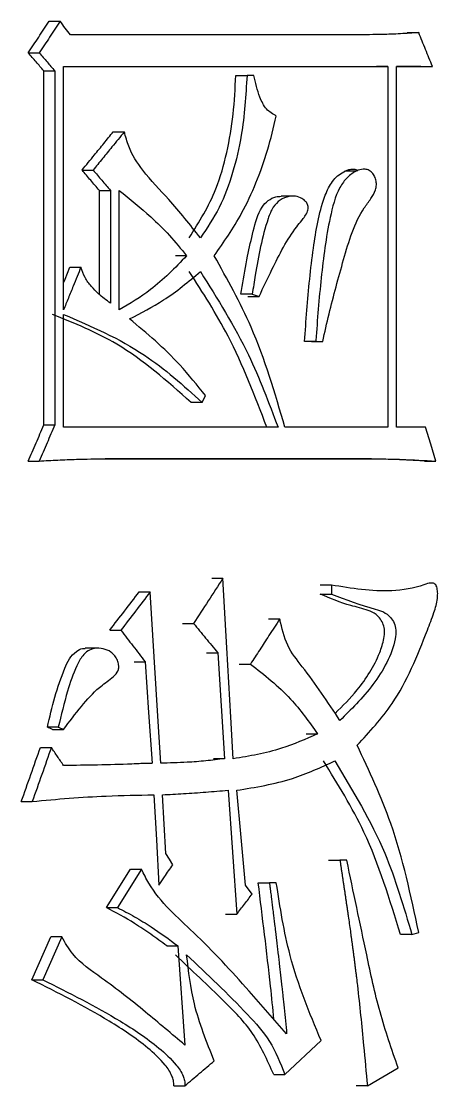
# Model space of a CAD drawing. Header units: millimetres. Extents: x 2278 to 4715, y 679 to 2402.
# Drawn here: x 3382.05 to 3384.04, y 975.2 to 980.3 of the extents above; entities that cross this region are included whole.
import ezdxf

# ---------------------------------------------------------------- set-up
doc = ezdxf.new("R2010")
doc.units = ezdxf.units.MM

msp = doc.modelspace()

# ---------------------------------------------------------------- linework, layer by layer
at = {"color": 7, "linetype": 'Continuous', "lineweight": 25}
for p, q in [((3382.1808, 980.304), (3382.2333, 980.304)), ((3383.6564, 980.2391), (3382.2833, 980.2391)), ((3383.897, 980.25), (3383.9517, 980.25)), ((3382.0809, 980.1526), (3382.1333, 980.1526)), ((3382.1558, 980.0661), (3382.2084, 980.0661)), ((3382.1558, 978.3677), (3382.1558, 980.0661)), ((3382.2084, 980.0661), (3382.2084, 978.3677)), ((3382.25, 980.0877), (3383.8042, 980.0877)), ((3382.25, 978.9194), (3382.25, 980.0877)), ((3383.8042, 980.0877), (3383.7497, 980.0877)), ((3383.8042, 980.0877), (3383.8042, 978.3569)), ((3383.8452, 980.0877), (3384.0172, 980.0877)), ((3383.8452, 978.3569), (3383.8452, 980.0877)), ((3383.9624, 980.0877), (3383.8452, 980.0877)), ((3383.9625, 980.0877), (3384.0172, 980.0877)), ((3383.0755, 980.0444), (3383.1292, 980.0444)), ((3383.1622, 980.0444), (3383.1292, 980.0444)), ((3382.4884, 979.7743), (3382.5414, 979.7743)), ((3382.3388, 979.5901), (3382.3915, 979.5901)), ((3383.6526, 979.5853), (3383.5979, 979.5853)), ((3382.4218, 978.9935), (3382.4218, 979.4927)), ((3382.4747, 979.4927), (3382.4747, 978.9519)), ((3382.5162, 978.9195), (3382.5162, 979.4927)), ((3383.3469, 979.4659), (3383.2926, 979.4659)), ((3383.1539, 978.9952), (3383.1002, 978.9952)), ((3383.1539, 978.9952), (3383.187, 978.9843)), ((3382.25, 978.3569), (3382.25, 978.8979)), ((3383.4591, 978.768), (3383.405, 978.768)), ((3383.4375, 978.768), (3383.4917, 978.768)), ((3383.4591, 978.768), (3383.4918, 978.768)), ((3382.9142, 978.4759), (3382.8608, 978.4759)), ((3382.9142, 978.4759), (3382.9308, 978.5084)), ((3382.1558, 978.3677), (3382.2084, 978.3677)), ((3383.2777, 978.3569), (3382.25, 978.3569)), ((3383.8042, 978.3569), (3383.3107, 978.3569)), ((3383.9845, 978.3569), (3383.8452, 978.3569)), ((3382.0809, 978.1947), (3382.1333, 978.1947)), ((3383.643, 978.2055), (3382.4496, 978.2055)), ((3382.4497, 978.2055), (3383.6975, 978.2055)), ((3383.6431, 978.2055), (3383.6975, 978.2055)), ((3383.9788, 978.1947), (3384.0336, 978.1947)), ((3382.96, 977.6322), (3383.0135, 977.6322)), ((3382.6126, 977.5673), (3382.6657, 977.5673)), ((3383.5331, 977.5997), (3383.4789, 977.5997)), ((3383.4789, 977.5568), (3383.5331, 977.5568)), ((3383.5331, 977.5997), (3383.5331, 977.5566)), ((3382.8195, 977.4158), (3382.8729, 977.4158)), ((3383.2322, 977.4376), (3383.2861, 977.4376)), ((3382.4716, 977.3834), (3382.5245, 977.3834)), ((3382.4061, 977.2971), (3382.353, 977.2971)), ((3382.9352, 977.2752), (3382.9887, 977.2752)), ((3382.5877, 977.2319), (3382.6408, 977.2319)), ((3383.092, 977.2211), (3383.1457, 977.2211)), ((3382.225, 976.9182), (3382.1725, 976.9182)), ((3382.1975, 976.9074), (3382.2501, 976.9074)), ((3383.4132, 976.8858), (3383.4673, 976.8858)), ((3382.1392, 976.8209), (3382.1917, 976.8209)), ((3382.6209, 976.7451), (3382.674, 976.7451)), ((3383.0218, 976.7668), (3382.9683, 976.7668)), ((3382.0476, 976.5612), (3382.1, 976.5612)), ((3383.52, 976.28), (3383.5742, 976.28)), ((3383.607, 976.28), (3383.5742, 976.28)), ((3382.455, 976.0528), (3382.5708, 976.2363)), ((3382.6239, 976.2363), (3382.5079, 976.0528)), ((3382.5709, 976.2363), (3382.6239, 976.2363)), ((3383.1827, 976.1718), (3383.2365, 976.1718)), ((3383.2695, 976.1718), (3383.2365, 976.1718)), ((3383.154, 976.1177), (3383.121, 976.161)), ((3382.455, 976.0528), (3382.5079, 976.0528)), ((3383.026, 976.0204), (3383.0797, 976.0204)), ((3383.9189, 975.923), (3383.8642, 975.923)), ((3383.9189, 975.923), (3383.9517, 975.9338)), ((3382.0976, 975.7067), (3382.1889, 975.9118)), ((3382.2415, 975.9118), (3382.15, 975.7067)), ((3382.2415, 975.9118), (3382.1889, 975.9118)), ((3382.7451, 975.8689), (3382.7983, 975.8689)), ((3382.7983, 975.8689), (3382.8314, 975.3932)), ((3382.0976, 975.7067), (3382.15, 975.7067)), ((3383.3108, 975.2524), (3383.4838, 975.4146)), ((3383.7057, 975.1983), (3383.8528, 975.2845)), ((3382.7782, 975.1983), (3382.8315, 975.1983)), ((3383.7057, 975.1983), (3383.6513, 975.1983))]:
    msp.add_line(p, q, dxfattribs=at)
at = {"color": 7, "linetype": 'Continuous', "lineweight": 25, "flags": 128}
for points in [[(3383.6564, 980.2391), (3383.6292, 980.2391), (3383.6021, 980.2391)], [(3382.4218, 979.4927), (3382.4482, 979.4927), (3382.4747, 979.4927)], [(3382.8397, 979.1791), (3382.825, 979.1791), (3382.8104, 979.1791), (3382.7864, 979.1791)], [(3382.25, 979.0493), (3382.2575, 979.0678), (3382.2806, 979.125)], [(3382.2806, 979.125), (3382.3069, 979.125), (3382.3333, 979.125)], [(3383.1332, 978.9843), (3383.1554, 978.9843), (3383.1712, 978.9843), (3383.187, 978.9843)], [(3384.0336, 978.1947), (3384.0091, 978.2758), (3383.9845, 978.3569)], [(3383.0631, 976.7668), (3383.0517, 976.9663), (3383.0326, 977.2992), (3383.0135, 977.6322)], [(3382.7154, 976.7451), (3382.7034, 976.9446), (3382.6845, 977.256), (3382.6657, 977.5673)], [(3382.9887, 977.2752), (3383.0053, 977.021), (3383.0218, 976.7668)], [(3382.6408, 977.2319), (3382.6574, 976.9885), (3382.674, 976.7451)], [(3382.6823, 976.5937), (3382.6947, 976.3774), (3382.7071, 976.161)], [(3382.7403, 976.3125), (3382.732, 976.4531), (3382.7237, 976.5937)], [(3383.0383, 976.6153), (3383.059, 976.3179), (3383.0797, 976.0204)], [(3383.121, 976.161), (3383.1003, 976.3882), (3383.0796, 976.6154)], [(3382.7735, 976.2584), (3382.7569, 976.2854), (3382.7403, 976.3125)], [(3383.2569, 975.2524), (3383.2704, 975.2524), (3383.2841, 975.2524), (3383.3108, 975.2524)]]:
    msp.add_lwpolyline(points, dxfattribs=at)
at = {"color": 7, "linetype": 'Continuous', "lineweight": 25}
for points, knots in [([(3382.0809, 980.1526), (3382.0976, 980.1778), (3382.1309, 980.2283), (3382.1642, 980.2788), (3382.1808, 980.304)], [0, 0, 0, 0, 0.5, 1, 1, 1, 1]), ([(3382.2333, 980.304), (3382.2167, 980.2788), (3382.1834, 980.2283), (3382.15, 980.1778), (3382.1333, 980.1526)], [0, 0, 0, 0, 0.499999, 1, 1, 1, 1]), ([(3382.2833, 980.2391), (3382.275, 980.25), (3382.2583, 980.2716), (3382.2417, 980.2932), (3382.2333, 980.304)], [0, 0, 0, 0, 0.499999, 1, 1, 1, 1]), ([(3383.9517, 980.25), (3383.9226, 980.2478), (3383.8642, 980.2435), (3383.7657, 980.2401), (3383.6964, 980.2395), (3383.6564, 980.2391)], [0, 0, 0, 0, 0.297192, 0.594407, 1, 1, 1, 1]), ([(3384.0172, 980.0877), (3384.0063, 980.1147), (3383.9845, 980.1688), (3383.9627, 980.2229), (3383.9517, 980.25)], [0, 0, 0, 0, 0.499999, 1, 1, 1, 1]), ([(3382.1558, 980.0661), (3382.1434, 980.0805), (3382.1184, 980.1093), (3382.0934, 980.1382), (3382.0809, 980.1526)], [0, 0, 0, 0, 0.5, 1, 1, 1, 1]), ([(3382.1333, 980.1526), (3382.1458, 980.1382), (3382.1709, 980.1093), (3382.1959, 980.0805), (3382.2084, 980.0661)], [0, 0, 0, 0, 0.499996, 1, 1, 1, 1]), ([(3382.8524, 979.2655), (3382.8996, 979.3411), (3382.9778, 979.4666), (3383.0348, 979.6748), (3383.0658, 979.8576), (3383.0723, 979.9821), (3383.0755, 980.0444)], [0, 0, 0, 0, 0.333423, 0.554109, 0.77666, 1, 1, 1, 1]), ([(3383.1292, 980.0444), (3383.1231, 979.9481), (3383.1131, 979.7899), (3383.0639, 979.5777), (3383.0017, 979.408), (3382.9376, 979.3127), (3382.9059, 979.2655)], [0, 0, 0, 0, 0.344394, 0.565966, 0.784996, 1, 1, 1, 1]), ([(3383.2695, 979.8497), (3383.2527, 979.8594), (3383.2184, 979.8791), (3383.1831, 979.9522), (3383.1702, 980.0093), (3383.1622, 980.0444)], [0, 0, 0, 0, 0.267237, 0.548075, 1, 1, 1, 1]), ([(3382.9721, 979.179), (3383.0181, 979.2451), (3383.0943, 979.3546), (3383.1742, 979.5292), (3383.2308, 979.6853), (3383.2566, 979.7948), (3383.2695, 979.8497)], [0, 0, 0, 0, 0.334937, 0.554746, 0.776585, 1, 1, 1, 1]), ([(3382.3388, 979.5901), (3382.3585, 979.6144), (3382.3934, 979.6573), (3382.4432, 979.7186), (3382.4733, 979.7556), (3382.4883, 979.7741)], [0, 0, 0, 0, 0.396447, 0.698224, 1, 1, 1, 1]), ([(3382.5413, 979.7741), (3382.5215, 979.7498), (3382.4867, 979.707), (3382.4367, 979.6457), (3382.4066, 979.6086), (3382.3915, 979.5901)], [0, 0, 0, 0, 0.3962, 0.6981, 1, 1, 1, 1]), ([(3382.9059, 979.2655), (3382.8561, 979.3279), (3382.7669, 979.4396), (3382.6387, 979.5696), (3382.5653, 979.6823), (3382.5475, 979.7505), (3382.5414, 979.7741)], [0, 0, 0, 0, 0.381447, 0.683524, 0.890528, 1, 1, 1, 1]), ([(3383.405, 978.768), (3383.4084, 978.8179), (3383.4188, 978.9677), (3383.4421, 979.2004), (3383.4771, 979.4083), (3383.5297, 979.5319), (3383.5742, 979.5744), (3383.6132, 979.5933), (3383.6389, 979.5957), (3383.6541, 979.5929), (3383.6597, 979.5883), (3383.6601, 979.5879)], [0, 0, 0, 0, 0.157448, 0.472478, 0.737753, 0.819135, 0.901513, 0.945418, 0.974425, 0.998143, 1, 1, 1, 1]), ([(3383.4917, 978.7681), (3383.5017, 978.8122), (3383.5316, 978.9446), (3383.5906, 979.1598), (3383.649, 979.3568), (3383.7215, 979.4505), (3383.7433, 979.4869), (3383.7503, 979.519), (3383.7476, 979.5434), (3383.7386, 979.5656), (3383.724, 979.5833), (3383.7052, 979.594), (3383.6812, 979.596), (3383.6477, 979.5856), (3383.6076, 979.5572), (3383.556, 979.4843), (3383.5139, 979.3172), (3383.4817, 979.0714), (3383.4657, 978.8718), (3383.4592, 978.7697), (3383.4591, 978.768)], [0, 0, 0, 0, 0.07376, 0.221291, 0.369161, 0.400761, 0.427212, 0.440277, 0.453391, 0.466052, 0.479506, 0.492813, 0.505075, 0.525102, 0.558597, 0.593335, 0.676611, 0.83455, 0.997228, 1, 1, 1, 1]), ([(3382.4218, 979.4927), (3382.408, 979.509), (3382.3803, 979.5414), (3382.3526, 979.5739), (3382.3388, 979.5901)], [0, 0, 0, 0, 0.499999, 1, 1, 1, 1]), ([(3382.3915, 979.5901), (3382.4054, 979.5739), (3382.4331, 979.5414), (3382.4608, 979.509), (3382.4747, 979.4927)], [0, 0, 0, 0, 0.499998, 1, 1, 1, 1]), ([(3382.5162, 979.4927), (3382.5676, 979.4515), (3382.6511, 979.3846), (3382.7587, 979.2786), (3382.8126, 979.2123), (3382.8397, 979.1791)], [0, 0, 0, 0, 0.443463, 0.720804, 1, 1, 1, 1]), ([(3383.1002, 978.9952), (3383.1022, 979.0073), (3383.112, 979.0682), (3383.1284, 979.1705), (3383.1588, 979.2967), (3383.1826, 979.3965), (3383.2298, 979.4456), (3383.2626, 979.463), (3383.2842, 979.464), (3383.2927, 979.4644)], [0, 0, 0, 0, 0.066436, 0.332221, 0.554773, 0.778299, 0.862629, 0.946565, 1, 1, 1, 1]), ([(3383.187, 978.9843), (3383.2073, 979.0276), (3383.2616, 979.143), (3383.3268, 979.2688), (3383.3885, 979.345), (3383.4068, 979.3688), (3383.418, 979.3876), (3383.4228, 979.4041), (3383.4229, 979.4157), (3383.4192, 979.4277), (3383.4095, 979.442), (3383.3901, 979.457), (3383.3621, 979.4672), (3383.3256, 979.4652), (3383.2871, 979.4488), (3383.25, 979.412), (3383.2044, 979.2897), (3383.1782, 979.148), (3383.1588, 979.0256), (3383.1539, 978.9952)], [0, 0, 0, 0, 0.125302, 0.334347, 0.369116, 0.392006, 0.415961, 0.426676, 0.435655, 0.44463, 0.458341, 0.481396, 0.513091, 0.54477, 0.589295, 0.633614, 0.685428, 0.92175, 1, 1, 1, 1]), ([(3382.8397, 979.1791), (3382.784, 979.1215), (3382.6852, 979.0192), (3382.5676, 978.9498), (3382.5162, 978.9195)], [0, 0, 0, 0, 0.563044, 1, 1, 1, 1]), ([(3383.3107, 978.3569), (3383.2627, 978.5205), (3383.1775, 978.8109), (3383.0345, 979.0671), (3382.9721, 979.179)], [0, 0, 0, 0, 0.5633289, 1, 1, 1, 1]), ([(3382.3333, 979.125), (3382.321, 979.0946), (3382.3009, 979.0451), (3382.2732, 978.9766), (3382.2577, 978.9385), (3382.25, 978.9194)], [0, 0, 0, 0, 0.443636, 0.721817, 1, 1, 1, 1]), ([(3382.4747, 978.9519), (3382.4549, 978.9662), (3382.4221, 978.99), (3382.3824, 979.0326), (3382.3505, 979.0732), (3382.339, 979.1076), (3382.3333, 979.125)], [0, 0, 0, 0, 0.333513, 0.552424, 0.773916, 1, 1, 1, 1]), ([(3382.566, 978.8762), (3382.6212, 978.9046), (3382.7087, 978.9498), (3382.8197, 979.0311), (3382.8772, 979.0792), (3382.9059, 979.1033)], [0, 0, 0, 0, 0.459963, 0.729487, 1, 1, 1, 1]), ([(3383.2238, 978.3569), (3383.167, 978.5064), (3383.0663, 978.7715), (3382.9175, 979.0025), (3382.8525, 979.1033)], [0, 0, 0, 0, 0.563635, 1, 1, 1, 1]), ([(3382.9059, 979.1033), (3382.9873, 978.9733), (3383.1336, 978.7398), (3383.2334, 978.4746), (3383.2777, 978.3569)], [0, 0, 0, 0, 0.556376, 1, 1, 1, 1]), ([(3382.8608, 978.4759), (3382.7462, 978.5778), (3382.5432, 978.7583), (3382.3023, 978.8555), (3382.1974, 978.8979)], [0, 0, 0, 0, 0.564694, 1, 1, 1, 1]), ([(3382.25, 978.8979), (3382.3831, 978.8408), (3382.6227, 978.738), (3382.8245, 978.5566), (3382.9142, 978.4759)], [0, 0, 0, 0, 0.555128, 1, 1, 1, 1]), ([(3382.9308, 978.5084), (3382.8903, 978.5585), (3382.8148, 978.6519), (3382.6911, 978.7727), (3382.6078, 978.8416), (3382.566, 978.8762)], [0, 0, 0, 0, 0.366086, 0.682145, 1, 1, 1, 1]), ([(3382.0809, 978.1947), (3382.0934, 978.2235), (3382.1184, 978.2812), (3382.1434, 978.3389), (3382.1558, 978.3677)], [0, 0, 0, 0, 0.499998, 1, 1, 1, 1]), ([(3382.2084, 978.3677), (3382.1959, 978.3389), (3382.1709, 978.2812), (3382.1458, 978.2235), (3382.1333, 978.1947)], [0, 0, 0, 0, 0.499999, 1, 1, 1, 1]), ([(3382.1333, 978.1947), (3382.163, 978.1964), (3382.2224, 978.1999), (3382.3279, 978.2039), (3382.4036, 978.2049), (3382.4497, 978.2055)], [0, 0, 0, 0, 0.281466, 0.562942, 1, 1, 1, 1]), ([(3383.9787, 978.1947), (3383.95, 978.1963), (3383.8927, 978.1996), (3383.7808, 978.2042), (3383.6975, 978.205), (3383.643, 978.2055)], [0, 0, 0, 0, 0.256951, 0.513908, 1, 1, 1, 1]), ([(3383.6975, 978.2055), (3383.7263, 978.2053), (3383.7839, 978.2049), (3383.896, 978.2023), (3383.9792, 978.1977), (3384.0336, 978.1947)], [0, 0, 0, 0, 0.256617, 0.51324, 1, 1, 1, 1]), ([(3383.0135, 977.6322), (3382.9901, 977.5961), (3382.9432, 977.524), (3382.8963, 977.4519), (3382.8729, 977.4158)], [0, 0, 0, 0, 0.5, 1, 1, 1, 1]), ([(3383.6564, 976.8317), (3383.7158, 976.8953), (3383.8599, 977.0498), (3383.9573, 977.2895), (3384.0231, 977.4606), (3384.041, 977.5199), (3384.0431, 977.5599), (3384.0414, 977.5806), (3384.0362, 977.5959), (3384.0303, 977.6044), (3384.0213, 977.6092), (3384.003, 977.6107), (3383.9382, 977.5857), (3383.7784, 977.5595), (3383.6298, 977.5838), (3383.5331, 977.5997)], [0, 0, 0, 0, 0.1864304, 0.4525533, 0.5137397, 0.5595487, 0.5749405, 0.5926781, 0.5999529, 0.607307, 0.6136534, 0.6226215, 0.6500428, 0.7720989, 1, 1, 1, 1]), ([(3382.4716, 977.3834), (3382.4951, 977.414), (3382.5421, 977.4753), (3382.5891, 977.5366), (3382.6126, 977.5673)], [0, 0, 0, 0, 0.5, 1, 1, 1, 1]), ([(3382.6657, 977.5673), (3382.6421, 977.5366), (3382.5951, 977.4753), (3382.5481, 977.414), (3382.5245, 977.3834)], [0, 0, 0, 0, 0.5, 1, 1, 1, 1]), ([(3383.551, 976.9838), (3383.5873, 977.0201), (3383.6709, 977.1036), (3383.7508, 977.2288), (3383.7845, 977.3318), (3383.7894, 977.3783), (3383.7834, 977.4108), (3383.769, 977.4376), (3383.745, 977.463), (3383.6959, 977.4856), (3383.6033, 977.5039), (3383.5275, 977.5361), (3383.4789, 977.5567)], [0, 0, 0, 0, 0.182177, 0.420043, 0.497442, 0.536964, 0.569768, 0.602515, 0.638391, 0.691417, 0.802387, 1, 1, 1, 1]), ([(3383.5332, 977.5567), (3383.6028, 977.5302), (3383.6851, 977.4988), (3383.7834, 977.4733), (3383.8152, 977.4493), (3383.8356, 977.4178), (3383.8445, 977.3815), (3383.8371, 977.3146), (3383.7846, 977.1836), (3383.6847, 977.0583), (3383.6009, 976.9767), (3383.5742, 976.9507)], [0, 0, 0, 0, 0.266852, 0.315952, 0.365722, 0.40082, 0.436128, 0.478331, 0.60435, 0.873952, 1, 1, 1, 1]), ([(3382.8729, 977.4158), (3382.8922, 977.3924), (3382.9308, 977.3455), (3382.9694, 977.2986), (3382.9887, 977.2752)], [0, 0, 0, 0, 0.499998, 1, 1, 1, 1]), ([(3383.286, 977.4375), (3383.2687, 977.4108), (3383.2367, 977.3614), (3383.1899, 977.2893), (3383.1604, 977.2438), (3383.1457, 977.2211)], [0, 0, 0, 0, 0.36988, 0.68494, 1, 1, 1, 1]), ([(3383.5742, 976.9507), (3383.5163, 977.0379), (3383.4357, 977.1594), (3383.3153, 977.3058), (3383.2959, 977.3933), (3383.2861, 977.4375)], [0, 0, 0, 0, 0.557182, 0.776269, 1, 1, 1, 1]), ([(3382.5245, 977.3834), (3382.5439, 977.3581), (3382.5827, 977.3076), (3382.6214, 977.2572), (3382.6408, 977.2319)], [0, 0, 0, 0, 0.4999977, 1, 1, 1, 1]), ([(3382.1725, 976.9182), (3382.1837, 976.9663), (3382.2063, 977.0626), (3382.2428, 977.1716), (3382.2765, 977.2475), (3382.3066, 977.2803), (3382.3344, 977.2957), (3382.349, 977.2957), (3382.353, 977.2957)], [0, 0, 0, 0, 0.3280113, 0.6568428, 0.7710489, 0.8870947, 0.9692505, 1, 1, 1, 1]), ([(3382.2501, 976.9074), (3382.2781, 976.9447), (3382.3316, 977.0157), (3382.4081, 977.1014), (3382.4714, 977.1452), (3382.5052, 977.1743), (3382.5146, 977.1984), (3382.5147, 977.2187), (3382.5087, 977.2402), (3382.4961, 977.2622), (3382.4733, 977.2828), (3382.4394, 977.296), (3382.401, 977.2997), (3382.3668, 977.2853), (3382.3361, 977.2577), (3382.3022, 977.1912), (3382.2622, 977.0768), (3382.2386, 976.9762), (3382.225, 976.9182)], [0, 0, 0, 0, 0.140265, 0.267253, 0.34565, 0.385196, 0.401729, 0.418248, 0.440927, 0.464428, 0.491888, 0.53456, 0.581082, 0.616632, 0.65201, 0.706896, 0.831302, 1, 1, 1, 1]), ([(3383.1457, 977.2211), (3383.2125, 977.1686), (3383.3328, 977.0742), (3383.4259, 976.9438), (3383.4673, 976.8858)], [0, 0, 0, 0, 0.554889, 1, 1, 1, 1]), ([(3382.1975, 976.9074), (3382.1953, 976.9083), (3382.191, 976.9102), (3382.1827, 976.9138), (3382.1765, 976.9165), (3382.1725, 976.9182)], [0, 0, 0, 0, 0.259206, 0.518413, 1, 1, 1, 1]), ([(3382.225, 976.9182), (3382.2272, 976.9173), (3382.2324, 976.915), (3382.2408, 976.9114), (3382.247, 976.9087), (3382.2501, 976.9074)], [0, 0, 0, 0, 0.25891, 0.629455, 1, 1, 1, 1]), ([(3383.4673, 976.8858), (3383.41, 976.8608), (3383.3161, 976.8198), (3383.1795, 976.7857), (3383.102, 976.7731), (3383.0631, 976.7668)], [0, 0, 0, 0, 0.438459, 0.718604, 1, 1, 1, 1]), ([(3382.0476, 976.5612), (3382.0629, 976.6045), (3382.0934, 976.6911), (3382.124, 976.7776), (3382.1392, 976.8209)], [0, 0, 0, 0, 0.500001, 1, 1, 1, 1]), ([(3382.1917, 976.8209), (3382.1764, 976.7776), (3382.1459, 976.6911), (3382.1153, 976.6045), (3382.1, 976.5612)], [0, 0, 0, 0, 0.5, 1, 1, 1, 1]), ([(3382.25, 976.7343), (3382.2403, 976.7488), (3382.2209, 976.7776), (3382.2014, 976.8064), (3382.1917, 976.8209)], [0, 0, 0, 0, 0.4999992, 1, 1, 1, 1]), ([(3383.9517, 975.9338), (3383.9141, 976.1111), (3383.8474, 976.4256), (3383.7144, 976.7083), (3383.6564, 976.8317)], [0, 0, 0, 0, 0.563398, 1, 1, 1, 1]), ([(3382.674, 976.7451), (3382.6415, 976.7438), (3382.5547, 976.7401), (3382.4134, 976.7359), (3382.3045, 976.7348), (3382.25, 976.7343)], [0, 0, 0, 0, 0.230465, 0.615194, 1, 1, 1, 1]), ([(3383.0218, 976.7668), (3382.9919, 976.7632), (3382.9321, 976.7561), (3382.83, 976.7477), (3382.7577, 976.7461), (3382.7154, 976.7451)], [0, 0, 0, 0, 0.293913, 0.587864, 1, 1, 1, 1]), ([(3383.0796, 976.6154), (3383.1698, 976.63), (3383.3313, 976.6561), (3383.4826, 976.7254), (3383.5495, 976.756)], [0, 0, 0, 0, 0.558486, 1, 1, 1, 1]), ([(3383.8642, 975.923), (3383.813, 976.0913), (3383.7223, 976.3898), (3383.5642, 976.6448), (3383.4952, 976.756)], [0, 0, 0, 0, 0.563939, 1, 1, 1, 1]), ([(3383.5495, 976.756), (3383.6363, 976.6129), (3383.7924, 976.3554), (3383.88, 976.056), (3383.9189, 975.923)], [0, 0, 0, 0, 0.555779, 1, 1, 1, 1]), ([(3382.1, 976.5612), (3382.1591, 976.5671), (3382.2772, 976.5787), (3382.4715, 976.5894), (3382.6064, 976.5921), (3382.6823, 976.5937)], [0, 0, 0, 0, 0.304303, 0.608646, 1, 1, 1, 1]), ([(3382.7237, 976.5937), (3382.7573, 976.5955), (3382.8267, 976.5993), (3382.9316, 976.6065), (3383.0027, 976.6124), (3383.0383, 976.6153)], [0, 0, 0, 0, 0.320034, 0.659996, 1, 1, 1, 1]), ([(3383.5742, 976.28), (3383.5747, 976.277), (3383.5756, 976.2711), (3383.5769, 976.2621), (3383.5783, 976.2532), (3383.5796, 976.2442), (3383.5809, 976.2353), (3383.5823, 976.2263), (3383.5836, 976.2174), (3383.585, 976.2084), (3383.5863, 976.1995), (3383.5876, 976.1905), (3383.5894, 976.1786), (3383.5917, 976.1637), (3383.5939, 976.1488), (3383.5961, 976.1338), (3383.5983, 976.1189), (3383.6009, 976.101), (3383.6036, 976.0831), (3383.6062, 976.0652), (3383.6088, 976.0473), (3383.6114, 976.0294), (3383.6148, 976.0055), (3383.6191, 975.9756), (3383.6233, 975.9457), (3383.6266, 975.9218), (3383.6291, 975.9039), (3383.6315, 975.8859), (3383.6339, 975.868), (3383.6363, 975.85), (3383.6387, 975.832), (3383.6411, 975.8141), (3383.6434, 975.7961), (3383.6457, 975.7781), (3383.6479, 975.7602), (3383.6502, 975.7422), (3383.652, 975.7272), (3383.6546, 975.7062), (3383.662, 975.6432), (3383.6738, 975.535), (3383.6896, 975.3747), (3383.6999, 975.2624), (3383.7057, 975.1983)], [0, 0, 0, 0, 0.008314, 0.016628, 0.024942, 0.033256, 0.04157, 0.049884, 0.058198, 0.066512, 0.074827, 0.083141, 0.091455, 0.108083, 0.124711, 0.133025, 0.149653, 0.166281, 0.182909, 0.199537, 0.216166, 0.232794, 0.249422, 0.282678, 0.315934, 0.332562, 0.349191, 0.365819, 0.382447, 0.399075, 0.415703, 0.432331, 0.448959, 0.465587, 0.482216, 0.498844, 0.515472, 0.523786, 0.557042, 0.690072, 0.823098, 1, 1, 1, 1]), ([(3383.8528, 975.2845), (3383.8222, 975.373), (3383.7613, 975.5494), (3383.6896, 975.8857), (3383.6387, 976.1288), (3383.607, 976.28)], [0, 0, 0, 0, 0.276136, 0.550092, 1, 1, 1, 1]), ([(3383.319, 975.447), (3383.2593, 975.5153), (3383.1142, 975.6817), (3382.8962, 975.9219), (3382.6956, 976.0908), (3382.635, 976.2138), (3382.6239, 976.2363)], [0, 0, 0, 0, 0.257956, 0.627877, 0.931924, 1, 1, 1, 1]), ([(3382.7071, 976.161), (3382.716, 976.174), (3382.7315, 976.1967), (3382.7536, 976.2292), (3382.7668, 976.2486), (3382.7735, 976.2584)], [0, 0, 0, 0, 0.400146, 0.700073, 1, 1, 1, 1]), ([(3383.258, 975.5165), (3383.2528, 975.5693), (3383.2393, 975.7053), (3383.2133, 975.9236), (3383.1929, 976.0891), (3383.1827, 976.1718)], [0, 0, 0, 0, 0.241308, 0.620646, 1, 1, 1, 1]), ([(3383.2365, 976.1718), (3383.2368, 976.1695), (3383.2374, 976.1647), (3383.2383, 976.1576), (3383.239, 976.1517), (3383.2398, 976.1458), (3383.2405, 976.1399), (3383.2412, 976.134), (3383.242, 976.1281), (3383.2426, 976.1233), (3383.2436, 976.1151), (3383.2446, 976.1068), (3383.2461, 976.0949), (3383.2473, 976.0855), (3383.2487, 976.0737), (3383.2499, 976.0642), (3383.2513, 976.0524), (3383.2528, 976.0405), (3383.2543, 976.0287), (3383.2557, 976.0169), (3383.2572, 976.005), (3383.2586, 975.9932), (3383.26, 975.9814), (3383.2612, 975.9719), (3383.2626, 975.9601), (3383.2638, 975.9506), (3383.2652, 975.9388), (3383.2666, 975.9269), (3383.268, 975.9151), (3383.2694, 975.9032), (3383.2705, 975.8938), (3383.2719, 975.8819), (3383.2733, 975.8701), (3383.2747, 975.8582), (3383.2761, 975.8464), (3383.2772, 975.8369), (3383.2786, 975.8251), (3383.2805, 975.8085), (3383.2864, 975.7564), (3383.2925, 975.7042), (3383.2979, 975.6569), (3383.2995, 975.6426), (3383.3026, 975.6142), (3383.3094, 975.549), (3383.3151, 975.4885), (3383.319, 975.447)], [0, 0, 0, 0, 0.009808, 0.019616, 0.029425, 0.034329, 0.044137, 0.053945, 0.058849, 0.068658, 0.073562, 0.093178, 0.102986, 0.122603, 0.132411, 0.152028, 0.161836, 0.181452, 0.201069, 0.210877, 0.230494, 0.25011, 0.259918, 0.279535, 0.289343, 0.308959, 0.318768, 0.338384, 0.358001, 0.367809, 0.387425, 0.397234, 0.41685, 0.436466, 0.446275, 0.465891, 0.475699, 0.495316, 0.534549, 0.691481, 0.711097, 0.730714, 0.75033, 0.828797, 1, 1, 1, 1]), ([(3383.4838, 975.4147), (3383.4284, 975.5486), (3383.3286, 975.79), (3383.2877, 976.0542), (3383.2695, 976.1718)], [0, 0, 0, 0, 0.554954, 1, 1, 1, 1]), ([(3383.0797, 976.0204), (3383.092, 976.0366), (3383.1168, 976.0691), (3383.1416, 976.1015), (3383.154, 976.1177)], [0, 0, 0, 0, 0.499999, 1, 1, 1, 1]), ([(3382.745, 975.8689), (3382.7196, 975.8877), (3382.6687, 975.9252), (3382.5733, 975.9896), (3382.5005, 976.0285), (3382.455, 976.0528)], [0, 0, 0, 0, 0.273256, 0.54658, 1, 1, 1, 1]), ([(3382.5079, 976.0528), (3382.5355, 976.0386), (3382.5906, 976.0102), (3382.6879, 975.9494), (3382.7559, 975.8999), (3382.7983, 975.8689)], [0, 0, 0, 0, 0.273067, 0.546131, 1, 1, 1, 1]), ([(3382.8314, 975.3932), (3382.7687, 975.4464), (3382.6377, 975.5574), (3382.4584, 975.7001), (3382.3068, 975.8001), (3382.2579, 975.8837), (3382.2415, 975.9118)], [0, 0, 0, 0, 0.31366, 0.654046, 0.883874, 1, 1, 1, 1]), ([(3383.2568, 975.2524), (3383.2264, 975.3207), (3383.166, 975.4562), (3382.9905, 975.6326), (3382.8637, 975.7526), (3382.7864, 975.8257)], [0, 0, 0, 0, 0.284255, 0.563934, 1, 1, 1, 1]), ([(3382.8397, 975.8257), (3382.9385, 975.7328), (3383.0764, 975.603), (3383.2447, 975.4168), (3383.2886, 975.3075), (3383.3108, 975.2524)], [0, 0, 0, 0, 0.555127, 0.77558, 1, 1, 1, 1]), ([(3382.9722, 975.3173), (3382.936, 975.4072), (3382.8706, 975.5692), (3382.8492, 975.7467), (3382.8397, 975.8257)], [0, 0, 0, 0, 0.55469, 1, 1, 1, 1]), ([(3382.7781, 975.1983), (3382.7779, 975.2065), (3382.7774, 975.2226), (3382.7657, 975.2583), (3382.7262, 975.3149), (3382.6264, 975.4062), (3382.4143, 975.5482), (3382.223, 975.6439), (3382.0976, 975.7067)], [0, 0, 0, 0, 0.025193, 0.049239, 0.116377, 0.247655, 0.506794, 1, 1, 1, 1]), ([(3382.15, 975.7067), (3382.2756, 975.6439), (3382.4671, 975.5482), (3382.6795, 975.4062), (3382.7794, 975.3149), (3382.819, 975.2583), (3382.8307, 975.2226), (3382.8312, 975.2065), (3382.8315, 975.1983)], [0, 0, 0, 0, 0.4932841, 0.7524352, 0.8836943, 0.9508017, 0.9748294, 1, 1, 1, 1]), ([(3382.8315, 975.1983), (3382.8549, 975.2181), (3382.9019, 975.2578), (3382.9488, 975.2975), (3382.9722, 975.3173)], [0, 0, 0, 0, 0.5000033, 1, 1, 1, 1])]:
    msp.add_open_spline(points, degree=3, knots=knots, dxfattribs=at)

doc.saveas('drawing.dxf')
